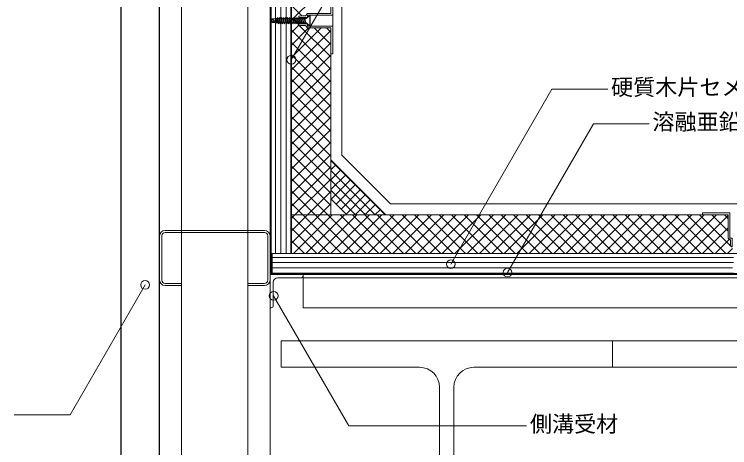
# Model space of a CAD drawing. Units: millimetres, scale not verified. Extents: x -1380 to 1380, y -955 to 955.
# Drawn here: x -797 to -149, y -481 to -88 of the extents above; entities that cross this region are included whole.
import ezdxf
from ezdxf.enums import TextEntityAlignment as Align

# ---------------------------------------------------------------- set-up
doc = ezdxf.new("R2010")
doc.units = ezdxf.units.MM
doc.header["$LTSCALE"] = 3
for name, color, linetype, lineweight in [('0-1_HATCH', 9, 'Continuous', 18), ('0-2_BOUSUI', 1, 'Continuous', 18), ('0-3_MOJI', 7, 'Continuous', 18), ('0-5_KANAMONO_SCREW', 4, 'Continuous', 18), ('0-6_dannnetu', 6, 'Continuous', 18), ('0-7_KANAMONO', 5, 'Continuous', 18), ('0-8_TEKKOTU', 7, 'Continuous', 18), ('0-9_doubuti', 5, 'Continuous', 18), ('0-B_bo-do', 3, 'Continuous', 18), ('0-C_ZATU', 6, 'Continuous', 18)]:
    doc.layers.add(name, color=color, linetype=linetype, lineweight=lineweight)
doc.styles.add('ＭＳ ゴシック', font='')
doc.styles.get('ＭＳ ゴシック').set_extended_font_data('MS Gothic')

msp = doc.modelspace()

# ---------------------------------------------------------------- linework, layer by layer
at = {"layer": '0-1_HATCH'}
for p, q in [((-559.892, -92.459), (-559.892, 115.864)), ((-555.129, -92.286), (-555.129, 115.864)), ((-550.367, -91.644), (-550.367, 115.864)), ((-543.923, -92.075), (-509.998, -58.15)), ((-536.125, -89.636), (-545.403, -80.358)), ((-559.892, -305.136), (-559.892, -96.339)), ((-555.129, -305.136), (-555.129, -96.211)), ((-550.367, -305.136), (-550.367, -95.986)), ((-545.598, -93.75), (-544.134, -92.286)), ((-544.7, -92.286), (-545.419, -91.568)), ((-538.998, -97.988), (-544.7, -92.286)), ((-545.598, -104.976), (-538.806, -98.184)), ((-545.598, -116.201), (-530.033, -100.636)), ((-545.598, -127.426), (-518.808, -100.636)), ((-509.998, -138.214), (-545.598, -102.614)), ((-545.598, -138.652), (-509.998, -103.052)), ((-509.998, -126.988), (-538.801, -98.185)), ((-509.998, -115.763), (-525.125, -100.636)), ((-509.998, -104.538), (-513.9, -100.636)), ((-509.998, -149.439), (-545.598, -113.839)), ((-545.598, -149.877), (-509.998, -114.277)), ((-509.998, -160.664), (-545.598, -125.064)), ((-545.598, -161.102), (-509.998, -125.502)), ((-509.998, -171.89), (-545.598, -136.29)), ((-545.598, -172.328), (-509.998, -136.728)), ((-509.998, -183.115), (-545.598, -147.515)), ((-545.598, -183.553), (-509.998, -147.953)), ((-509.998, -194.34), (-545.598, -158.74)), ((-545.598, -194.778), (-509.998, -159.178)), ((-509.998, -205.566), (-545.598, -169.966)), ((-545.598, -206.004), (-509.998, -170.404)), ((-509.998, -216.791), (-545.598, -181.191)), ((-545.598, -217.229), (-509.998, -181.629)), ((-509.998, -228.016), (-545.598, -192.416)), ((-545.598, -228.454), (-509.998, -192.854)), ((-509.998, -239.242), (-545.598, -203.642)), ((-545.598, -239.68), (-509.998, -204.08)), ((-509.998, -250.467), (-545.598, -214.867)), ((-545.598, -250.905), (-509.998, -215.305)), ((-509.998, -220.291), (-509.921, -220.213)), ((-509.998, -261.692), (-545.598, -226.092)), ((-545.598, -262.13), (-509.998, -226.53)), ((-460.682, -270.136), (-509.998, -220.821)), ((-509.998, -229.271), (-505.43, -224.704)), ((-509.998, -238.251), (-500.94, -229.194)), ((-469.662, -270.136), (-509.998, -229.801)), ((-512.779, -270.136), (-545.598, -237.318)), ((-542.378, -270.136), (-509.998, -237.756)), ((-509.998, -247.232), (-496.45, -233.684)), ((-478.643, -270.136), (-509.998, -238.781)), ((-509.638, -255.852), (-491.96, -238.174)), ((-505.148, -260.342), (-487.47, -242.664)), ((-524.005, -270.136), (-545.598, -248.543)), ((-531.153, -270.136), (-509.998, -248.981)), ((-487.623, -270.136), (-509.998, -247.761)), ((-500.657, -264.832), (-482.98, -247.154)), ((-496.167, -269.322), (-478.49, -251.644)), ((-488.001, -270.136), (-473.999, -256.135)), ((-535.23, -270.136), (-545.598, -259.768)), ((-519.928, -270.136), (-509.998, -260.206)), ((-479.021, -270.136), (-469.509, -260.625)), ((-470.041, -270.136), (-465.019, -265.115)), ((-545.598, -273.356), (-542.378, -270.136)), ((-545.598, -284.581), (-531.153, -270.136)), ((-545.598, -295.806), (-519.928, -270.136)), ((-511.455, -305.136), (-545.598, -270.994)), ((-543.702, -305.136), (-508.702, -270.136)), ((-500.23, -305.136), (-535.23, -270.136)), ((-532.477, -305.136), (-497.477, -270.136)), ((-489.005, -305.136), (-524.005, -270.136)), ((-521.252, -305.136), (-486.252, -270.136)), ((-477.779, -305.136), (-512.779, -270.136)), ((-510.027, -305.136), (-475.027, -270.136)), ((-466.554, -305.136), (-501.554, -270.136)), ((-498.801, -305.136), (-463.801, -270.136)), ((-455.329, -305.136), (-490.329, -270.136)), ((-487.576, -305.136), (-452.576, -270.136)), ((-444.103, -305.136), (-479.103, -270.136)), ((-476.351, -305.136), (-441.351, -270.136)), ((-432.878, -305.136), (-467.878, -270.136)), ((-465.125, -305.136), (-430.125, -270.136)), ((-461.06, -270.136), (-460.529, -269.605)), ((-421.653, -305.136), (-456.653, -270.136)), ((-453.9, -305.136), (-418.9, -270.136)), ((-410.427, -305.136), (-445.427, -270.136)), ((-442.675, -305.136), (-407.675, -270.136)), ((-399.202, -305.136), (-434.202, -270.136)), ((-431.449, -305.136), (-396.449, -270.136)), ((-387.977, -305.136), (-422.977, -270.136)), ((-420.224, -305.136), (-385.224, -270.136)), ((-376.751, -305.136), (-411.751, -270.136)), ((-408.999, -305.136), (-373.999, -270.136)), ((-365.526, -305.136), (-400.526, -270.136)), ((-397.773, -305.136), (-362.773, -270.136)), ((-354.301, -305.136), (-389.301, -270.136)), ((-386.548, -305.136), (-351.548, -270.136)), ((-343.075, -305.136), (-378.075, -270.136)), ((-375.323, -305.136), (-340.323, -270.136)), ((-331.85, -305.136), (-366.85, -270.136)), ((-364.097, -305.136), (-329.097, -270.136)), ((-320.625, -305.136), (-355.625, -270.136)), ((-352.872, -305.136), (-317.872, -270.136)), ((-309.4, -305.136), (-344.4, -270.136)), ((-341.647, -305.136), (-306.647, -270.136)), ((-298.174, -305.136), (-333.174, -270.136)), ((-330.421, -305.136), (-295.421, -270.136)), ((-286.949, -305.136), (-321.949, -270.136)), ((-319.196, -305.136), (-284.196, -270.136)), ((-275.724, -305.136), (-310.724, -270.136)), ((-307.971, -305.136), (-272.971, -270.136)), ((-264.498, -305.136), (-299.498, -270.136)), ((-296.745, -305.136), (-261.745, -270.136)), ((-253.273, -305.136), (-288.273, -270.136)), ((-285.52, -305.136), (-250.52, -270.136)), ((-242.048, -305.136), (-277.048, -270.136)), ((-274.295, -305.136), (-239.295, -270.136)), ((-230.822, -305.136), (-265.822, -270.136)), ((-263.069, -305.136), (-228.069, -270.136)), ((-219.597, -305.136), (-254.597, -270.136)), ((-251.844, -305.136), (-216.844, -270.136)), ((-208.372, -305.136), (-243.372, -270.136)), ((-240.619, -305.136), (-205.619, -270.136)), ((-197.146, -305.136), (-232.146, -270.136)), ((-229.394, -305.136), (-194.394, -270.136)), ((-185.921, -305.136), (-220.921, -270.136)), ((-218.168, -305.136), (-183.168, -270.136)), ((-174.696, -305.136), (-209.696, -270.136)), ((-206.943, -305.136), (-171.943, -270.136)), ((-163.47, -305.136), (-198.47, -270.136)), ((-195.718, -305.136), (-160.718, -270.136)), ((-152.245, -305.136), (-187.245, -270.136)), ((-184.492, -305.136), (-149.998, -270.642)), ((-147.657, -298.499), (-176.02, -270.136)), ((-149.998, -284.933), (-164.794, -270.136)), ((-149.998, -273.707), (-153.569, -270.136)), ((-522.681, -305.136), (-545.598, -282.219)), ((-173.267, -305.136), (-149.998, -281.867)), ((-533.906, -305.136), (-545.598, -293.444)), ((-162.042, -305.136), (-149.02, -292.114)), ((-150.816, -305.136), (-146.279, -300.599)), ((-562.998, -308.538), (-145.348, -308.538)), ((-545.131, -305.136), (-545.598, -304.67)), ((-562.998, -313.301), (-145.442, -313.301)), ((-562.998, -318.063), (-146.344, -318.063)), ((-562.998, -322.826), (-145.248, -322.826))]:
    msp.add_line(p, q, dxfattribs=at)
at = {"layer": '0-2_BOUSUI'}
msp.add_lwpolyline([(900.002, -150.136), (252.86, -150.136), (213.002, -189.994), (213.002, -215.994), (168.86, -260.136), (-455.856, -260.136), (-499.998, -215.994), (-499.998, 111.006), (-515.856, 126.864), (-690.998, 126.864)], dxfattribs=at)
at = {"layer": '0-3_MOJI'}
for points in [[(-417.478, 5.224), (-467.916, 5.224), (-545.733, -129.559)], [(-259.222, -156.094), (-309.66, -156.094), (-401.245, -314.724)], [(-221.728, -187.534), (-272.167, -187.534), (-349.984, -322.317)], [(-796.529, -451.262), (-746.091, -451.262), (-678.105, -333.506)], [(-332.65, -461.177), (-493.702, -461.177), (-561.689, -343.421)]]:
    msp.add_lwpolyline(points, dxfattribs=at)
for centre in [(-545.733, -129.559), (-401.245, -314.724), (-349.984, -322.317), (-678.105, -333.506), (-561.689, -343.421)]:
    msp.add_circle(centre, 4, dxfattribs=at)
at = {"layer": '0-5_KANAMONO_SCREW'}
for p, q in [((-528.998, -89.136), (-531.418, -91.556)), ((-528.998, -89.136), (-528.498, -89.136)), ((-528.498, -89.136), (-528.498, -99.136)), ((-564.098, -94.136), (-562.872, -92.386)), ((-564.098, -94.136), (-562.094, -93.395)), ((-564.098, -94.136), (-562.872, -95.886)), ((-559.93, -92.386), (-562.872, -92.386)), ((-559.498, -91.904), (-559.93, -92.704)), ((-559.93, -92.386), (-559.93, -95.886)), ((-559.93, -92.704), (-559.398, -95.664)), ((-559.398, -95.664), (-559.93, -95.664)), ((-558.464, -92.286), (-559.498, -92.704)), ((-559.498, -92.704), (-558.798, -96.464)), ((-557.798, -95.986), (-558.798, -95.664)), ((-557.923, -91.286), (-558.464, -92.286)), ((-558.464, -92.286), (-557.798, -95.986)), ((-557.923, -91.286), (-557.923, -92.286)), ((-556.714, -92.286), (-557.923, -92.286)), ((-557.923, -92.286), (-557.048, -96.986)), ((-557.923, -92.286), (-557.048, -95.986)), ((-557.798, -95.986), (-557.048, -96.986)), ((-556.048, -95.986), (-557.048, -95.986)), ((-557.048, -96.986), (-557.048, -95.986)), ((-556.173, -91.286), (-556.714, -92.286)), ((-556.714, -92.286), (-556.048, -95.986)), ((-556.173, -91.286), (-556.173, -92.286)), ((-554.964, -92.286), (-556.173, -92.286)), ((-556.173, -92.286), (-555.298, -96.986)), ((-556.173, -92.286), (-555.298, -95.986)), ((-556.048, -95.986), (-555.298, -96.986)), ((-554.298, -95.986), (-555.298, -95.986)), ((-555.298, -96.986), (-555.298, -95.986)), ((-554.423, -91.286), (-554.964, -92.286)), ((-554.964, -92.286), (-554.298, -95.986)), ((-554.423, -91.286), (-554.423, -92.286)), ((-554.423, -92.286), (-553.548, -96.986)), ((-554.423, -92.286), (-553.548, -95.986)), ((-553.214, -92.286), (-554.423, -92.286)), ((-554.298, -95.986), (-553.548, -96.986)), ((-553.548, -96.986), (-553.548, -95.986)), ((-552.673, -91.286), (-552.673, -92.286)), ((-551.464, -92.286), (-552.673, -92.286)), ((-552.673, -92.286), (-551.798, -96.986)), ((-552.673, -92.286), (-551.798, -95.986)), ((-552.548, -95.986), (-551.798, -96.986)), ((-550.798, -95.986), (-551.798, -95.986)), ((-551.798, -96.986), (-551.798, -95.986)), ((-550.923, -91.286), (-551.464, -92.286)), ((-551.464, -92.286), (-550.798, -95.986)), ((-550.923, -91.286), (-550.923, -92.286)), ((-549.714, -92.286), (-550.923, -92.286)), ((-550.923, -92.286), (-550.048, -96.986)), ((-550.923, -92.286), (-550.048, -95.986)), ((-550.798, -95.986), (-550.048, -96.986)), ((-549.048, -95.986), (-550.048, -95.986)), ((-550.048, -96.986), (-550.048, -95.986)), ((-549.173, -91.286), (-549.714, -92.286)), ((-549.714, -92.286), (-549.048, -95.986)), ((-549.173, -91.286), (-549.173, -92.286)), ((-547.964, -92.286), (-549.173, -92.286)), ((-549.173, -92.286), (-548.298, -96.986)), ((-549.173, -92.286), (-548.298, -95.986)), ((-549.048, -95.986), (-548.298, -96.986)), ((-547.298, -95.986), (-548.298, -95.986)), ((-548.298, -96.986), (-548.298, -95.986)), ((-547.423, -91.286), (-547.964, -92.286)), ((-546.214, -92.286), (-547.423, -92.286)), ((-547.423, -92.286), (-546.548, -95.986)), ((-545.548, -95.986), (-546.548, -95.986)), ((-546.548, -96.986), (-546.548, -95.986)), ((-545.673, -91.286), (-546.214, -92.286)), ((-544.464, -92.286), (-545.673, -92.286)), ((-545.673, -92.286), (-544.798, -95.986)), ((-543.798, -95.986), (-544.798, -95.986)), ((-544.798, -96.986), (-544.798, -95.986)), ((-543.923, -91.286), (-544.464, -92.286)), ((-542.714, -92.286), (-543.923, -92.286)), ((-543.923, -92.286), (-543.048, -95.986)), ((-542.048, -95.986), (-543.048, -95.986)), ((-543.048, -96.986), (-543.048, -95.986)), ((-542.173, -91.286), (-542.714, -92.286)), ((-540.964, -92.286), (-542.173, -92.286)), ((-542.173, -92.286), (-541.298, -95.986)), ((-540.298, -95.986), (-541.298, -95.986)), ((-541.298, -96.986), (-541.298, -95.986)), ((-540.423, -91.286), (-540.964, -92.286)), ((-539.214, -92.286), (-540.423, -92.286)), ((-540.423, -92.286), (-539.548, -95.986)), ((-538.548, -95.986), (-539.548, -95.986)), ((-539.548, -96.986), (-539.548, -95.986)), ((-538.673, -91.286), (-539.214, -92.286)), ((-537.464, -92.286), (-538.673, -92.286)), ((-538.673, -92.286), (-537.798, -95.986)), ((-536.798, -95.986), (-537.798, -95.986)), ((-537.798, -96.986), (-537.798, -95.986)), ((-536.923, -91.286), (-537.464, -92.286)), ((-537.464, -92.286), (-536.798, -95.986)), ((-535.714, -92.286), (-536.923, -92.286)), ((-536.923, -92.286), (-536.048, -95.986)), ((-536.798, -95.986), (-536.048, -96.986)), ((-535.048, -95.986), (-536.048, -95.986)), ((-536.048, -96.986), (-536.048, -95.986)), ((-535.173, -91.286), (-535.714, -92.286)), ((-533.964, -92.286), (-535.173, -92.286)), ((-535.173, -92.286), (-534.298, -95.986)), ((-533.298, -95.986), (-534.298, -95.986)), ((-534.298, -96.986), (-534.298, -95.986)), ((-533.423, -91.286), (-533.964, -92.286)), ((-533.423, -92.286), (-532.548, -95.986)), ((-533.423, -92.286), (-532.548, -92.286)), ((-532.548, -92.136), (-532.317, -92.075)), ((-532.548, -92.136), (-532.548, -92.286)), ((-532.548, -96.986), (-532.548, -95.986)), ((-532.548, -96.136), (-532.317, -96.198)), ((-528.998, -99.136), (-528.498, -99.136))]:
    msp.add_line(p, q, dxfattribs=at)
for points in [[(-528.998, -89.136), (-528.998, -99.136), (-531.418, -96.716)], [(-564.098, -94.136), (-559.93, -95.886), (-562.872, -95.886)], [(-559.498, -91.904), (-559.498, -92.704), (-558.798, -95.664)], [(-559.398, -95.664), (-558.798, -96.464), (-558.798, -95.664)], [(-552.673, -91.286), (-553.214, -92.286), (-552.548, -95.986), (-553.548, -95.986)], [(-547.964, -92.286), (-547.298, -95.986), (-546.548, -96.986)], [(-547.423, -91.286), (-547.423, -92.286), (-546.548, -96.986)], [(-546.214, -92.286), (-545.548, -95.986), (-544.798, -96.986)], [(-545.673, -91.286), (-545.673, -92.286), (-544.798, -96.986)], [(-544.464, -92.286), (-543.798, -95.986), (-543.048, -96.986)], [(-543.923, -91.286), (-543.923, -92.286), (-543.048, -96.986)], [(-542.714, -92.286), (-542.048, -95.986), (-541.298, -96.986)], [(-542.173, -91.286), (-542.173, -92.286), (-541.298, -96.986)], [(-540.964, -92.286), (-540.298, -95.986), (-539.548, -96.986)], [(-540.423, -91.286), (-540.423, -92.286), (-539.548, -96.986)], [(-539.214, -92.286), (-538.548, -95.986), (-537.798, -96.986)], [(-538.673, -91.286), (-538.673, -92.286), (-537.798, -96.986)], [(-536.923, -91.286), (-536.923, -92.286), (-536.048, -96.986)], [(-535.714, -92.286), (-535.048, -95.986), (-534.298, -96.986)], [(-535.173, -91.286), (-535.173, -92.286), (-534.298, -96.986)], [(-533.964, -92.286), (-533.298, -95.986), (-532.548, -96.986)], [(-533.423, -91.286), (-533.423, -92.286), (-532.548, -96.986)]]:
    msp.add_lwpolyline(points, dxfattribs=at)
for centre, radius, start, end in [((-564.098, -94.136), 2.136, 20.30447, 55), ((-565.115, -98.204), 5.679, 24.08593, 57.8643), ((-532.832, -90.142), 2, 284.93142, 315), ((-532.832, -98.13), 2, 45, 75.06858)]:
    msp.add_arc(centre, radius, start, end, dxfattribs=at)
at = {"layer": '0-6_dannnetu'}
for p, q in [((-509.998, -100.636), (-509.998, -270.136)), ((-509.998, -220.136), (-459.998, -270.136)), ((-509.998, -255.491), (-495.353, -270.136)), ((-544.998, -270.136), (-149.998, -270.136))]:
    msp.add_line(p, q, dxfattribs=at)
at = {"layer": '0-7_KANAMONO'}
for points in [[(-545.998, -305.136), (-545.998, -223.136), (-545.998, -219.404), (-545.998, 115.864), (-545.598, 115.864), (-545.598, -219.272), (-545.598, -223.005), (-545.598, -305.136)], [(-564.998, -224.136), (-564.998, -324.136), (260.002, -324.136), (260.002, -224.136), (259.002, -224.136), (259.002, -323.136), (-563.998, -323.136), (-563.998, -224.136)]]:
    msp.add_lwpolyline(points, close=True, dxfattribs=at)
at = {"layer": '0-8_TEKKOTU'}
for p, q in [((-254.998, -384.136), (900.002, -384.136)), ((-254.998, -408.136), (900.002, -408.136)), ((-411.498, -660.136), (-411.498, -426.136)), ((-398.498, -426.136), (-398.498, -660.136))]:
    msp.add_line(p, q, dxfattribs=at)
msp.add_lwpolyline([(-429.498, -408.136), (-554.998, -408.136), (-554.998, -384.136), (-254.998, -384.136), (-254.998, -408.136), (-380.498, -408.136)], dxfattribs=at)
for centre, start, end in [((-429.498, -426.136), 0, 90), ((-380.498, -426.136), 90, 180)]:
    msp.add_arc(centre, 18, start, end, dxfattribs=at)
at = {"layer": '0-9_doubuti'}
for p, q in [((-664.998, 65.864), (-664.998, -660.136)), ((-644.998, 65.864), (-644.998, -660.136)), ((-584.998, 65.864), (-584.998, -660.136)), ((-564.998, 65.864), (-564.998, -660.136)), ((-659.998, -284.136), (-569.998, -284.136)), ((-664.998, -329.136), (-664.998, -289.136)), ((-662.998, -289.136), (-662.998, -329.136)), ((-569.998, -286.136), (-659.998, -286.136)), ((-566.998, -329.136), (-566.998, -289.136)), ((-564.998, -289.136), (-564.998, -329.136)), ((-536.998, -327.136), (-557.998, -327.136)), ((-534.998, -327.136), (240.002, -327.136)), ((-644.998, -334.136), (-659.998, -334.136)), ((-561.998, -331.136), (-561.998, -352.136))]:
    msp.add_line(p, q, dxfattribs=at)
for points in [[(-563.998, -354.136), (-564.998, -354.136), (-564.998, -324.136), (-534.998, -324.136), (-534.998, -325.136)], [(-659.998, -332.136), (-644.998, -332.136), (-644.998, -334.136)], [(-569.998, -334.136), (-584.998, -334.136), (-584.998, -332.136), (-569.998, -332.136)]]:
    msp.add_lwpolyline(points, dxfattribs=at)
msp.add_lwpolyline([(240.002, -324.136), (-534.998, -324.136), (-534.998, -354.136), (240.002, -354.136)], close=True, dxfattribs=at)
for centre, radius, start, end in [((-659.998, -289.136), 5, 90, 180), ((-569.998, -289.136), 5, 0, 90), ((-659.998, -289.136), 3, 90, 180), ((-569.998, -289.136), 3, 360, 90), ((-659.998, -329.136), 5, 180, 270), ((-659.998, -329.136), 3, 180, 270), ((-569.998, -329.136), 5, 270, 0), ((-569.998, -329.136), 3, 270, 0), ((-557.998, -331.136), 4, 90, 180), ((-536.998, -325.136), 2, 270, 0), ((-563.998, -352.136), 2, 270, 0)]:
    msp.add_arc(centre, radius, start, end, dxfattribs=at)
at = {"layer": '0-B_bo-do'}
for p, q in [((-699.998, -660.136), (-699.998, 115.864)), ((-699.648, -660.136), (-699.648, 115.864)), ((-665.348, -660.136), (-665.348, 115.864)), ((-664.998, -660.136), (-664.998, 115.864))]:
    msp.add_line(p, q, dxfattribs=at)
for points in [[(-563.998, 115.864), (-545.998, 115.864), (-545.998, -305.136), (-563.998, -305.136)], [(-562.998, -323.136), (258.002, -323.136), (258.002, -305.136), (-562.998, -305.136)]]:
    msp.add_lwpolyline(points, close=True, dxfattribs=at)
at = {"layer": '0-C_ZATU'}
for p, q in [((-507.998, -89.136), (-507.998, -99.136)), ((-538.998, -91.136), (-538.998, -97.136))]:
    msp.add_line(p, q, dxfattribs=at)
for points in [[(-530.998, -91.136), (-530.998, -89.136), (-507.998, -89.136), (-507.998, -64.136), (-509.998, -64.136), (-509.998, -87.636), (-530.998, -87.636), (-532.998, -89.636), (-536.998, -89.636), (-538.998, -90.136), (-538.998, -91.136)], [(-530.998, -97.136), (-530.998, -99.136), (-507.998, -99.136), (-507.998, -124.136), (-509.998, -124.136), (-509.998, -100.636), (-530.998, -100.636), (-532.998, -98.636), (-536.998, -98.636), (-538.998, -98.136), (-538.998, -97.136)], [(-146.498, -291.136), (-148.498, -291.136), (-148.498, -268.136), (-173.498, -268.136), (-173.498, -270.136), (-149.998, -270.136), (-149.998, -291.136), (-147.998, -293.136), (-147.998, -297.136), (-147.498, -299.136), (-146.498, -299.136)]]:
    msp.add_lwpolyline(points, close=True, dxfattribs=at)

# ---------------------------------------------------------------- texts
at = {"layer": '0-3_MOJI', "style": 'ＭＳ ゴシック'}
for s, p in [('硬質木片セメント板（t=18）', (-256.222, -166.094)), ('溶融亜鉛メッキ鋼板(t=1.0)', (-218.728, -197.534)), ('側溝受材', (-329.65, -471.177))]:
    msp.add_text(s, height=14.66, dxfattribs=at).set_placement(p, align=Align.BOTTOM_LEFT)

doc.saveas('drawing.dxf')
